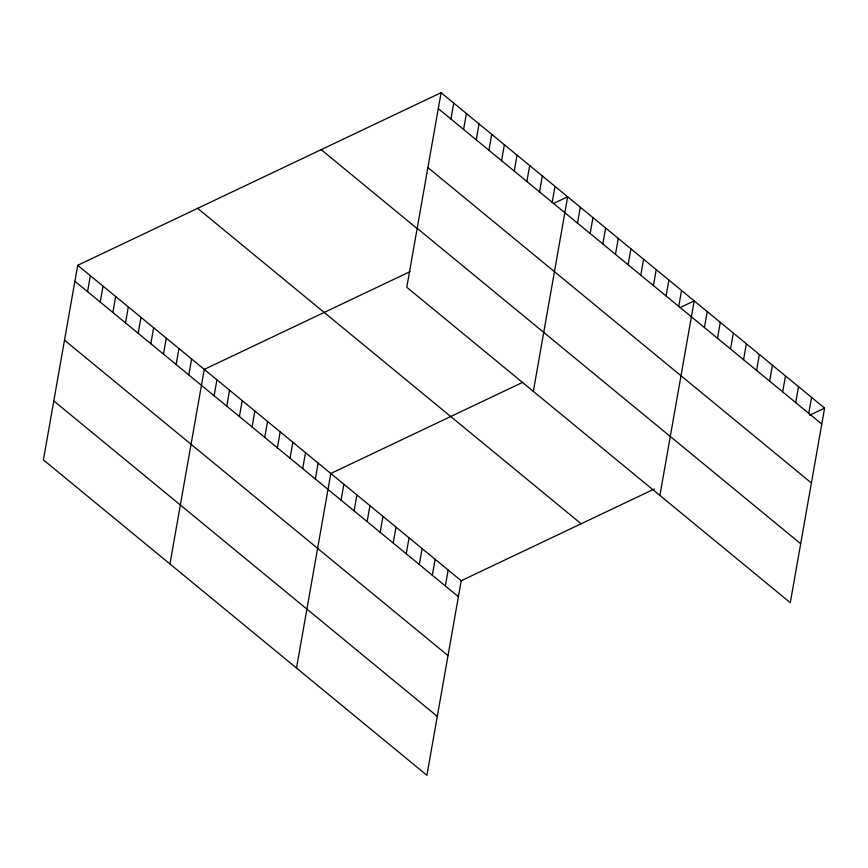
<?xml version="1.0" encoding="UTF-8"?>
<svg xmlns="http://www.w3.org/2000/svg" width="868" height="868" viewBox="0 0 868 868"><rect width="100%" height="100%" fill="white"/><g stroke="black" fill="none" stroke-linecap="round" stroke-linejoin="round"><path stroke-width="1.3" d="M441.096 92.692L406.788 287.265L790.292 602.696L824.6 408.123L441.096 92.692L77.708 265.304L43.4 459.877L426.904 775.308L461.212 580.735L654.342 488.999M87.559 291.648L90.359 275.72M100.211 302.064L103.021 286.125M112.862 312.469L115.672 296.541M125.524 322.874L128.334 306.946M138.175 333.29L140.985 317.352M150.837 343.695L153.647 327.768M163.488 354.101L166.298 338.173M176.139 364.517L178.949 348.578M188.801 374.922L191.611 358.994M169.954 563.972L204.262 369.399L409.978 271.684M214.114 395.743L216.924 379.815M226.765 406.148L229.575 390.22M239.427 416.564L242.226 400.625M252.078 426.969L254.888 411.041M264.729 437.374L267.539 421.447M277.391 447.79L280.201 431.852M290.042 458.195L292.852 442.268M302.704 468.601L305.514 452.673M315.355 479.017L318.165 463.089M296.509 668.056L330.816 473.494L522.807 382.289M341.048 500.152L343.858 484.214M354.09 510.872L356.9 494.944M367.131 521.603L369.942 505.664M450.937 119.035L453.747 103.097M380.173 532.323L382.972 516.395M463.599 129.44L466.409 113.513M393.204 543.043L396.014 527.115M476.25 139.857L479.06 123.918M406.246 553.773L409.056 537.845M488.912 150.262L491.722 134.334M419.287 564.493L422.098 548.565M501.563 160.667L504.373 144.739M432.329 575.224L435.139 559.285M514.225 171.083L517.024 155.144M445.36 585.943L448.17 570.016M526.876 181.488L529.686 165.56M539.527 191.893L542.337 175.965M552.189 202.309L554.999 186.37M533.343 391.349L567.65 196.786L553.817 203.362M577.502 223.13L580.312 207.192M590.153 233.535L592.963 217.608M602.815 243.941L605.614 228.013M615.466 254.357L618.276 238.418M628.117 264.762L630.928 248.834M640.779 275.167L643.589 259.239M653.43 285.583L656.241 269.644M666.092 295.988L668.903 280.06M678.743 306.393L681.554 290.465M659.897 495.444L694.205 300.881L680.371 307.446M704.436 327.529L707.246 311.601M717.478 338.26L720.288 322.321M730.52 348.979L733.33 333.052M743.55 359.71L746.361 343.771M756.592 370.43L759.402 354.502M769.634 381.161L772.444 365.222M782.676 391.88L785.486 375.952M795.717 402.6L798.517 386.672M808.748 413.331L811.558 397.392M809.605 415.24L824.6 408.123M438.286 108.619L821.79 424.051M427.891 167.578L811.396 482.999M417.183 228.317L800.687 543.737M321.182 149.654L417.551 228.924M197.622 208.342L581.126 523.773M77.708 265.304L461.212 580.735M74.898 281.243L458.402 596.674M64.503 340.191L448.007 655.622M53.794 400.929L437.298 716.36"/></g></svg>
